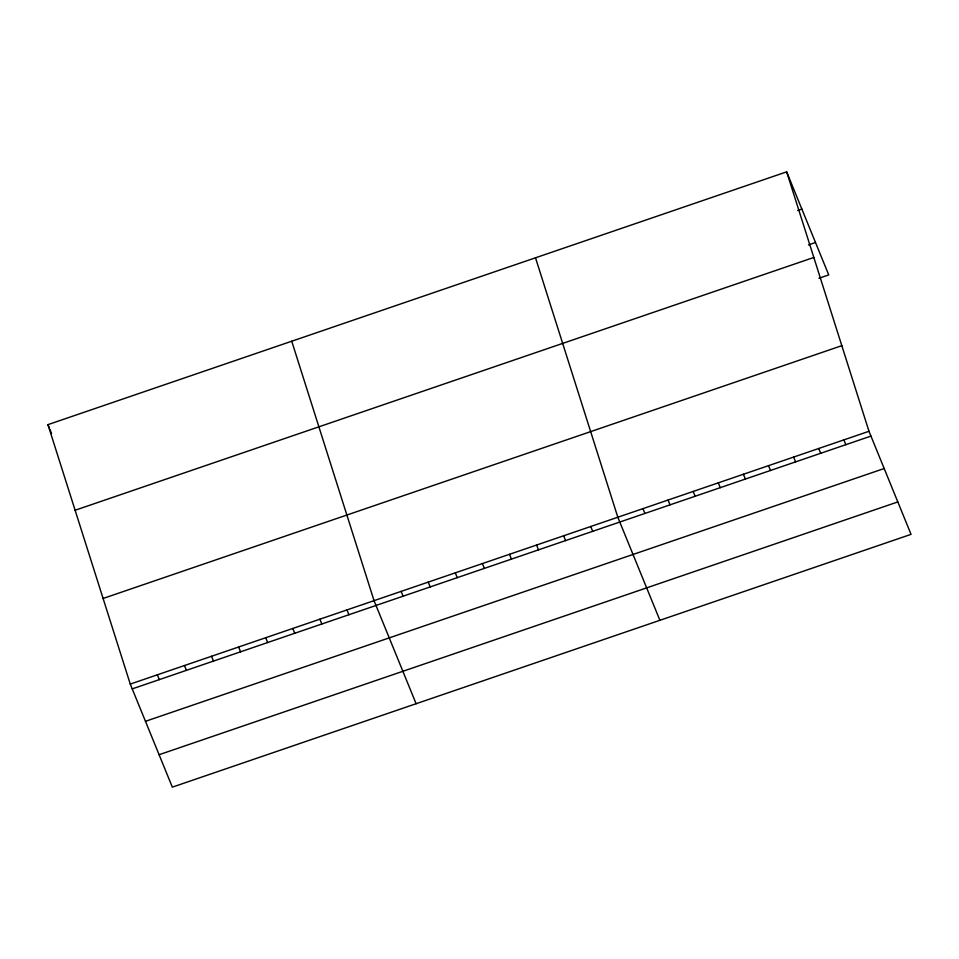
<?xml version="1.0" encoding="UTF-8"?>
<svg xmlns="http://www.w3.org/2000/svg" width="959" height="959" viewBox="0 0 959 959"><rect width="100%" height="100%" fill="white"/><g stroke="black" fill="none" stroke-linecap="round" stroke-linejoin="round"><path stroke-width="1.44" d="M786.668 171.853L868.986 431.286L911.05 534.355L172.332 787.147L130.268 684.079L47.95 424.645L786.668 171.853L828.732 274.921L818.962 278.266M797.684 210.524L801.868 209.086M808.521 244.881L815.498 242.495M75.114 510.248L813.831 257.456M103.104 598.464L841.822 345.672M130.268 684.079L868.986 431.286M132.234 688.886L870.952 436.093M145.468 721.312L884.186 468.519M159.098 754.721L897.816 501.929M843.872 439.881L845.838 444.688M818.746 448.476L820.712 453.283M793.632 457.071L795.598 461.878M768.519 465.666L770.485 470.473M743.405 474.261L745.371 479.068M718.291 482.845L720.245 487.663M693.165 491.44L695.131 496.259M668.051 500.035L670.017 504.854M642.938 508.63L644.904 513.449M659.888 620.305L617.824 517.225L535.506 257.791M590.732 526.503L592.698 531.31M563.652 535.769L565.606 540.588M536.561 545.036L538.526 549.855M509.481 554.302L511.435 559.121M482.389 563.58L484.355 568.387M455.297 572.847L457.263 577.654M428.217 582.113L430.183 586.932M401.126 591.379L403.092 596.198M416.11 703.726L374.046 600.658L291.728 341.212M346.954 609.924L348.92 614.731M319.874 619.19L321.84 624.009M292.783 628.457L294.749 633.276M265.703 637.723L267.669 642.542M238.611 647.001L240.577 651.808M211.531 656.268L213.485 661.075M184.44 665.534L186.406 670.353M157.348 674.8L159.314 679.619M47.95 424.645L49.424 428.253M49.916 429.452L51.57 433.504"/></g></svg>
